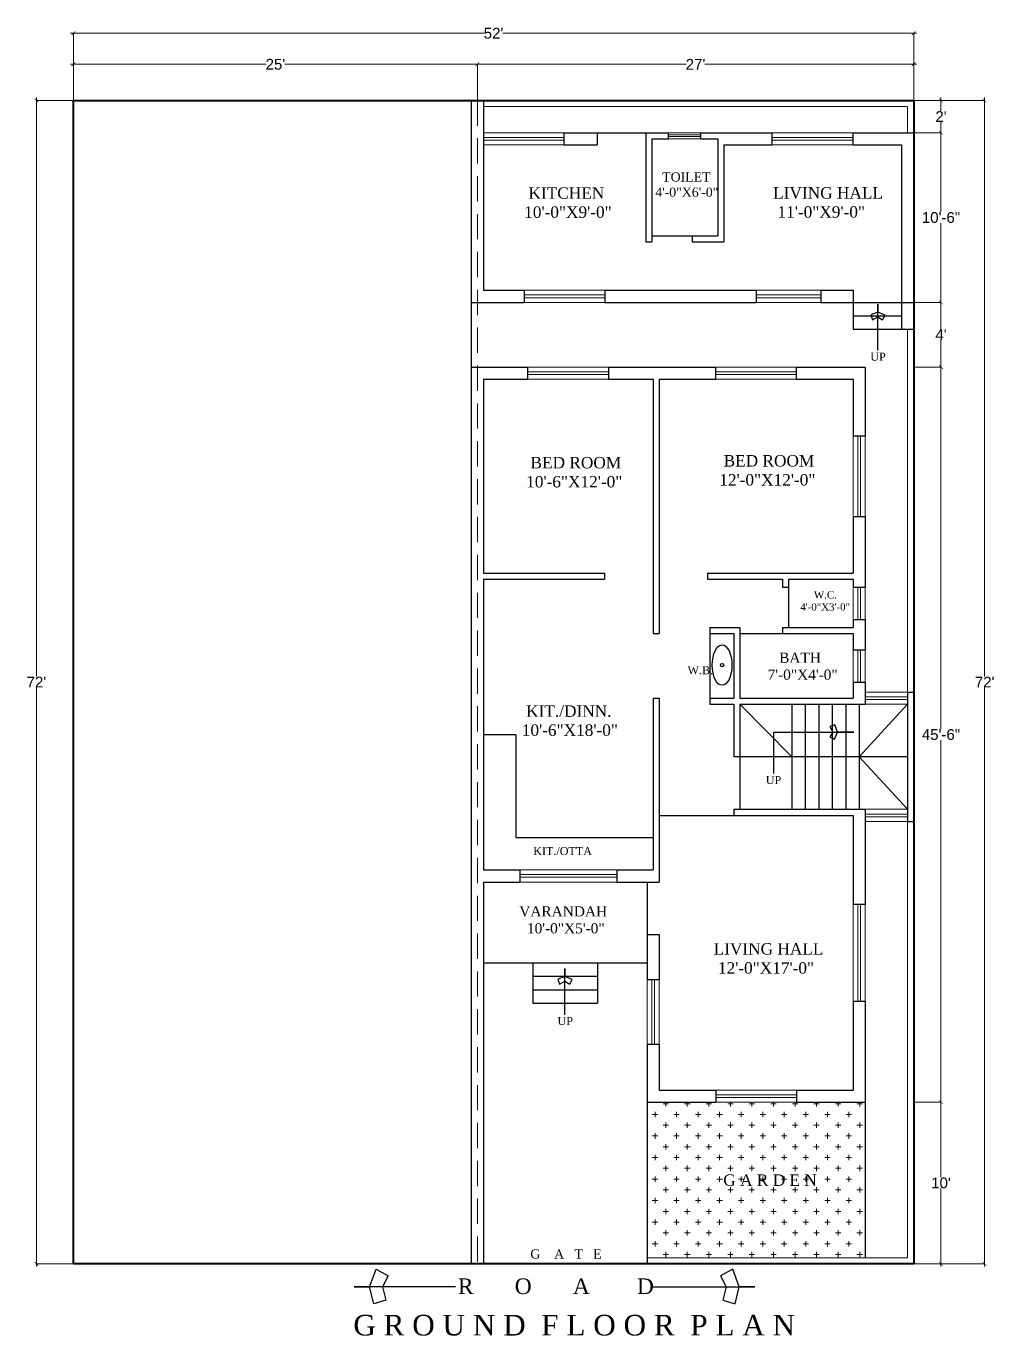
# Model space of a CAD drawing. Header units: inches. Extents: x 176 to 21551, y 16408 to 33639.
# Drawn here: x 975 to 1694, y 23244 to 24216 of the extents above; entities that cross this region are included whole.
import ezdxf

# ---------------------------------------------------------------- set-up
doc = ezdxf.new("R2010")
doc.units = ezdxf.units.IN
doc.header["$LTSCALE"] = 25
doc.header["$MEASUREMENT"] = 0
doc.linetypes.add('DASHED2', pattern=[0.375, 0.25, -0.125])
doc.layers.add('TEXT', color=211, linetype='Continuous')
doc.styles.get("Standard").update_dxf_attribs({"font": 'arial.ttf', "height": 8})
doc.dimstyles.get("Standard").update_dxf_attribs({"dimtxt": 0.18, "dimasz": 0.18, "dimexe": 0.18, "dimexo": 0.0625, "dimgap": 0.09, "dimtad": 0, "dimtih": 1, "dimtoh": 1, "dimdec": 4, "dimzin": 0, "dimdsep": 46, "dimtxsty": 'Standard', "dimcen": 0.09, "dimadec": 0, "dimazin": 0, "dimtfac": 1, "dimtdec": 4, "dimtofl": 0, "dimtmove": 0, "dimatfit": 3, "dimfxl": 1, "dimtolj": 1, "dimtzin": 0, "dimarcsym": 0})

# ---------------------------------------------------------------- blocks, each defined once
blk = doc.blocks.new('_ArchTick')
at = {"color": 0, "linetype": 'ByBlock', "const_width": 0.15}
blk.add_lwpolyline([(-0.5, -0.5), (0.5, 0.5)], dxfattribs=at)
blk = doc.blocks.new('*D14')
at = {"color": 0, "lineweight": 20, "ltscale": 0.1, "transparency": 16777216}
for p, q in [((1007.97, 24187.94), (1153.15, 24187.94)), ((1010.1, 24161.3), (1010.1, 24188.12)), ((1312.22, 24187.94), (1167.04, 24187.94)), ((1310.1, 24161.3), (1310.1, 24188.12))]:
    blk.add_line(p, q, dxfattribs=at)
at = {"layer": 'Defpoints', "color": 0, "ltscale": 0.1, "transparency": 16777216}
for p in [(1310.1, 24187.94), (1010.1, 24161.12), (1310.1, 24161.12)]:
    blk.add_point(p, dxfattribs=at)
at = {"color": 0, "lineweight": 20, "ltscale": 0.1, "transparency": 16777216, "xscale": 2.8125, "yscale": 2.8125, "zscale": 2.8125, "rotation": 180}
blk.add_blockref('_ArchTick', (1010.1, 24187.94), dxfattribs=at)
at = {"color": 0, "lineweight": 20, "ltscale": 0.1, "transparency": 16777216, "xscale": 2.8125, "yscale": 2.8125, "zscale": 2.8125}
blk.add_blockref('_ArchTick', (1310.1, 24187.94), dxfattribs=at)
at = {"color": 0, "ltscale": 0.1, "transparency": 16777216, "insert": (1160.1, 24187.94), "char_height": 8, "attachment_point": 5}
blk.add_mtext("\\A1;25'", dxfattribs=at)
blk = doc.blocks.new('*D15')
at = {"color": 0, "lineweight": 20, "ltscale": 0.1, "transparency": 16777216}
for p, q in [((1307.97, 24187.94), (1465.15, 24187.94)), ((1310.1, 24161.3), (1310.1, 24188.12)), ((1636.22, 24187.94), (1479.04, 24187.94)), ((1634.1, 24161.3), (1634.1, 24188.12))]:
    blk.add_line(p, q, dxfattribs=at)
at = {"layer": 'Defpoints', "color": 0, "ltscale": 0.1, "transparency": 16777216}
for p in [(1634.1, 24187.94), (1310.1, 24161.12), (1634.1, 24161.12)]:
    blk.add_point(p, dxfattribs=at)
at = {"color": 0, "lineweight": 20, "ltscale": 0.1, "transparency": 16777216, "xscale": 2.8125, "yscale": 2.8125, "zscale": 2.8125, "rotation": 180}
blk.add_blockref('_ArchTick', (1310.1, 24187.94), dxfattribs=at)
at = {"color": 0, "lineweight": 20, "ltscale": 0.1, "transparency": 16777216, "xscale": 2.8125, "yscale": 2.8125, "zscale": 2.8125}
blk.add_blockref('_ArchTick', (1634.1, 24187.94), dxfattribs=at)
at = {"color": 0, "ltscale": 0.1, "transparency": 16777216, "insert": (1472.1, 24187.94), "char_height": 8, "attachment_point": 5}
blk.add_mtext("\\A1;27'", dxfattribs=at)
blk = doc.blocks.new('*D16')
at = {"color": 0, "lineweight": 20, "ltscale": 0.1, "transparency": 16777216}
for p, q in [((1007.97, 24211.01), (1315.22, 24211.01)), ((1010.1, 24161.3), (1010.1, 24211.19)), ((1636.22, 24211.01), (1328.98, 24211.01)), ((1634.1, 24161.3), (1634.1, 24211.19))]:
    blk.add_line(p, q, dxfattribs=at)
at = {"layer": 'Defpoints', "color": 0, "ltscale": 0.1, "transparency": 16777216}
for p in [(1634.1, 24211.01), (1010.1, 24161.12), (1634.1, 24161.12)]:
    blk.add_point(p, dxfattribs=at)
at = {"color": 0, "lineweight": 20, "ltscale": 0.1, "transparency": 16777216, "xscale": 2.8125, "yscale": 2.8125, "zscale": 2.8125, "rotation": 180}
blk.add_blockref('_ArchTick', (1010.1, 24211.01), dxfattribs=at)
at = {"color": 0, "lineweight": 20, "ltscale": 0.1, "transparency": 16777216, "xscale": 2.8125, "yscale": 2.8125, "zscale": 2.8125}
blk.add_blockref('_ArchTick', (1634.1, 24211.01), dxfattribs=at)
at = {"color": 0, "ltscale": 0.1, "transparency": 16777216, "insert": (1322.1, 24211.01), "char_height": 8, "attachment_point": 5}
blk.add_mtext("\\A1;52'", dxfattribs=at)
blk = doc.blocks.new('*D17')
at = {"color": 0, "lineweight": 20, "ltscale": 0.1, "transparency": 16777216}
for p, q in [((1047.19, 24161.12), (982.44, 24161.12)), ((982.62, 24163.24), (982.62, 23733.23)), ((982.62, 23294.99), (982.62, 23725.01)), ((1047.19, 23297.12), (982.44, 23297.12))]:
    blk.add_line(p, q, dxfattribs=at)
at = {"layer": 'Defpoints', "color": 0, "ltscale": 0.1, "transparency": 16777216}
for p in [(1047.37, 24161.12), (982.62, 23297.12), (1047.37, 23297.12)]:
    blk.add_point(p, dxfattribs=at)
at = {"color": 0, "lineweight": 20, "ltscale": 0.1, "transparency": 16777216, "xscale": 2.8125, "yscale": 2.8125, "zscale": 2.8125}
for p, rotation in [((982.62, 24161.12), 90), ((982.62, 23297.12), 270)]:
    blk.add_blockref('_ArchTick', p, dxfattribs=dict(at, rotation=rotation))
at = {"color": 0, "ltscale": 0.1, "transparency": 16777216, "insert": (982.62, 23729.12), "char_height": 8, "attachment_point": 5}
blk.add_mtext("\\A1;72'", dxfattribs=at)
blk = doc.blocks.new('*D19')
at = {"color": 0, "lineweight": 20, "ltscale": 0.1, "transparency": 16777216}
for p, q in [((1639.82, 24161.12), (1654.56, 24161.12)), ((1654.38, 24163.24), (1654.38, 24153.23)), ((1654.38, 24134.99), (1654.38, 24145.01)), ((1634.28, 24137.12), (1654.56, 24137.12))]:
    blk.add_line(p, q, dxfattribs=at)
at = {"layer": 'Defpoints', "color": 0, "ltscale": 0.1, "transparency": 16777216}
for p in [(1639.64, 24161.12), (1634.1, 24137.12), (1654.38, 24137.12)]:
    blk.add_point(p, dxfattribs=at)
at = {"color": 0, "lineweight": 20, "ltscale": 0.1, "transparency": 16777216, "xscale": 2.8125, "yscale": 2.8125, "zscale": 2.8125}
for p, rotation in [((1654.38, 24161.12), 90), ((1654.38, 24137.12), 270)]:
    blk.add_blockref('_ArchTick', p, dxfattribs=dict(at, rotation=rotation))
at = {"color": 0, "ltscale": 0.1, "transparency": 16777216, "insert": (1654.38, 24149.12), "char_height": 8, "attachment_point": 5}
blk.add_mtext("\\A1;2'", dxfattribs=at)
blk = doc.blocks.new('*D20')
at = {"color": 0, "lineweight": 20, "ltscale": 0.1, "transparency": 16777216}
for p, q in [((1634.28, 24137.12), (1654.56, 24137.12)), ((1654.38, 24139.24), (1654.38, 24078.29)), ((1654.38, 24008.99), (1654.38, 24069.94)), ((1634.28, 24011.12), (1654.56, 24011.12))]:
    blk.add_line(p, q, dxfattribs=at)
at = {"layer": 'Defpoints', "color": 0, "ltscale": 0.1, "transparency": 16777216}
for p in [(1634.1, 24137.12), (1634.1, 24011.12), (1654.38, 24011.12)]:
    blk.add_point(p, dxfattribs=at)
at = {"color": 0, "lineweight": 20, "ltscale": 0.1, "transparency": 16777216, "xscale": 2.8125, "yscale": 2.8125, "zscale": 2.8125}
for p, rotation in [((1654.38, 24137.12), 90), ((1654.38, 24011.12), 270)]:
    blk.add_blockref('_ArchTick', p, dxfattribs=dict(at, rotation=rotation))
at = {"color": 0, "ltscale": 0.1, "transparency": 16777216, "insert": (1654.38, 24074.12), "char_height": 8, "attachment_point": 5}
blk.add_mtext('\\A1;10\'-6"', dxfattribs=at)
blk = doc.blocks.new('*D21')
at = {"color": 0, "lineweight": 20, "ltscale": 0.1, "transparency": 16777216}
for p, q in [((1634.28, 23963.12), (1654.56, 23963.12)), ((1654.38, 23965.24), (1654.38, 23694.29)), ((1654.38, 23414.99), (1654.38, 23685.94)), ((1634.28, 23417.12), (1654.56, 23417.12))]:
    blk.add_line(p, q, dxfattribs=at)
at = {"layer": 'Defpoints', "color": 0, "ltscale": 0.1, "transparency": 16777216}
for p in [(1634.1, 23963.12), (1634.1, 23417.12), (1654.38, 23417.12)]:
    blk.add_point(p, dxfattribs=at)
at = {"color": 0, "lineweight": 20, "ltscale": 0.1, "transparency": 16777216, "xscale": 2.8125, "yscale": 2.8125, "zscale": 2.8125}
for p, rotation in [((1654.38, 23963.12), 90), ((1654.38, 23417.12), 270)]:
    blk.add_blockref('_ArchTick', p, dxfattribs=dict(at, rotation=rotation))
at = {"color": 0, "ltscale": 0.1, "transparency": 16777216, "insert": (1654.38, 23690.12), "char_height": 8, "attachment_point": 5}
blk.add_mtext('\\A1;45\'-6"', dxfattribs=at)
blk = doc.blocks.new('*D22')
at = {"color": 0, "lineweight": 20, "ltscale": 0.1, "transparency": 16777216}
for p, q in [((1634.28, 23417.12), (1654.56, 23417.12)), ((1654.38, 23419.24), (1654.38, 23361.29)), ((1654.38, 23294.99), (1654.38, 23352.94)), ((1629.38, 23297.12), (1654.56, 23297.12))]:
    blk.add_line(p, q, dxfattribs=at)
at = {"layer": 'Defpoints', "color": 0, "ltscale": 0.1, "transparency": 16777216}
for p in [(1634.1, 23417.12), (1629.2, 23297.12), (1654.38, 23297.12)]:
    blk.add_point(p, dxfattribs=at)
at = {"color": 0, "lineweight": 20, "ltscale": 0.1, "transparency": 16777216, "xscale": 2.8125, "yscale": 2.8125, "zscale": 2.8125}
for p, rotation in [((1654.38, 23417.12), 90), ((1654.38, 23297.12), 270)]:
    blk.add_blockref('_ArchTick', p, dxfattribs=dict(at, rotation=rotation))
at = {"color": 0, "ltscale": 0.1, "transparency": 16777216, "insert": (1654.38, 23357.12), "char_height": 8, "attachment_point": 5}
blk.add_mtext("\\A1;10'", dxfattribs=at)
blk = doc.blocks.new('*D23')
at = {"color": 0, "lineweight": 20, "ltscale": 0.1, "transparency": 16777216}
for p, q in [((1634.28, 24161.12), (1686.95, 24161.12)), ((1686.77, 24163.24), (1686.77, 23733.23)), ((1686.77, 23294.99), (1686.77, 23725.01)), ((1634.28, 23297.12), (1686.95, 23297.12))]:
    blk.add_line(p, q, dxfattribs=at)
at = {"layer": 'Defpoints', "color": 0, "ltscale": 0.1, "transparency": 16777216}
for p in [(1634.1, 24161.12), (1634.1, 23297.12), (1686.77, 23297.12)]:
    blk.add_point(p, dxfattribs=at)
at = {"color": 0, "lineweight": 20, "ltscale": 0.1, "transparency": 16777216, "xscale": 2.8125, "yscale": 2.8125, "zscale": 2.8125}
for p, rotation in [((1686.77, 24161.12), 90), ((1686.77, 23297.12), 270)]:
    blk.add_blockref('_ArchTick', p, dxfattribs=dict(at, rotation=rotation))
at = {"color": 0, "ltscale": 0.1, "transparency": 16777216, "insert": (1686.77, 23729.12), "char_height": 8, "attachment_point": 5}
blk.add_mtext("\\A1;72'", dxfattribs=at)
blk = doc.blocks.new('*D26')
at = {"color": 0, "lineweight": 20, "ltscale": 0.1, "transparency": 16777216}
for p, q in [((1634.28, 24011.12), (1654.56, 24011.12)), ((1654.38, 24013.24), (1654.38, 23991.21)), ((1654.38, 23960.99), (1654.38, 23983.03)), ((1634.28, 23963.12), (1654.56, 23963.12))]:
    blk.add_line(p, q, dxfattribs=at)
at = {"layer": 'Defpoints', "color": 0, "ltscale": 0.1, "transparency": 16777216}
for p in [(1634.1, 24011.12), (1634.1, 23963.12), (1654.38, 23963.12)]:
    blk.add_point(p, dxfattribs=at)
at = {"color": 0, "lineweight": 20, "ltscale": 0.1, "transparency": 16777216, "xscale": 2.8125, "yscale": 2.8125, "zscale": 2.8125}
for p, rotation in [((1654.38, 24011.12), 90), ((1654.38, 23963.12), 270)]:
    blk.add_blockref('_ArchTick', p, dxfattribs=dict(at, rotation=rotation))
at = {"color": 0, "ltscale": 0.1, "transparency": 16777216, "insert": (1654.38, 23987.12), "char_height": 8, "attachment_point": 5}
blk.add_mtext("\\A1;4'", dxfattribs=at)

msp = doc.modelspace()

# ---------------------------------------------------------------- hatches: boundary and pattern name
at = {"lineweight": 0, "ltscale": 0.1}
h = msp.add_hatch(dxfattribs=at)
h.set_pattern_fill('CROSS', color=256, scale=32, style=0)
h.paths.add_polyline_path([(1598.1, 23417.12), (1547.1, 23417.12), (1487.1, 23417.12), (1436.1, 23417.12), (1436.1, 23301.62), (1598.1, 23301.62)])
h.paths.add_polyline_path([(1490.59, 23365.6), (1561.96, 23365.6), (1561.96, 23352.67), (1490.59, 23352.67)], flags=24)

# ---------------------------------------------------------------- linework, layer by layer
at = {"lineweight": 40, "ltscale": 0.1}
for p, q in [((1010.1, 24161.12), (1634.1, 24161.12)), ((1010.1, 23297.12), (1010.1, 24161.12)), ((1634.1, 24161.12), (1634.1, 23297.12)), ((1634.1, 23297.12), (1010.1, 23297.12))]:
    msp.add_line(p, q, dxfattribs=at)
at = {"ltscale": 0.1}
for p, q in [((1305.6, 24161.12), (1305.6, 23297.12)), ((1314.6, 24161.12), (1314.6, 24020.12)), ((1374.6, 24137.12), (1452.1, 24137.12)), ((1374.6, 24128.12), (1374.6, 24137.12)), ((1399.1, 24137.12), (1399.1, 24128.12)), ((1435.1, 24137.12), (1435.1, 24056.12)), ((1439.6, 24132.62), (1439.6, 24056.12)), ((1439.6, 24132.62), (1452.1, 24132.62)), ((1452.1, 24132.62), (1452.1, 24137.12)), ((1476.1, 24132.62), (1476.1, 24137.12)), ((1476.1, 24137.12), (1529.1, 24137.12)), ((1476.1, 24132.62), (1488.6, 24132.62)), ((1488.6, 24132.62), (1488.6, 24060.62)), ((1529.1, 24128.12), (1529.1, 24137.12)), ((1589.1, 24128.12), (1589.1, 24137.12)), ((1589.1, 24137.12), (1634.1, 24137.12)), ((1374.6, 24128.12), (1399.1, 24128.12)), ((1493.1, 24128.12), (1493.1, 24056.12)), ((1493.1, 24128.12), (1529.1, 24128.12)), ((1589.1, 24128.12), (1625.1, 24128.12)), ((1625.1, 24128.12), (1625.1, 23991.12)), ((1435.1, 24056.12), (1439.6, 24056.12)), ((1439.6, 24060.62), (1488.6, 24060.62)), ((1469.6, 24060.62), (1469.6, 24056.12)), ((1469.6, 24056.12), (1493.1, 24056.12)), ((1314.6, 24020.12), (1344.85, 24020.12)), ((1344.85, 24020.12), (1344.85, 24011.12)), ((1404.85, 24020.12), (1404.85, 24011.12)), ((1404.85, 24020.12), (1517.1, 24020.12)), ((1517.1, 24020.12), (1517.1, 24011.12)), ((1565.1, 24020.12), (1565.1, 24011.12)), ((1565.1, 24020.12), (1589.1, 24020.12)), ((1589.1, 24020.12), (1589.1, 23991.12)), ((1305.6, 24011.12), (1344.85, 24011.12)), ((1404.85, 24011.12), (1517.1, 24011.12)), ((1565.1, 24011.12), (1634.1, 24011.12)), ((1589.1, 24001.12), (1625.1, 24001.12)), ((1589.1, 23991.12), (1634.1, 23991.12)), ((1305.6, 23963.12), (1347.6, 23963.12)), ((1347.6, 23954.12), (1347.6, 23963.12)), ((1407.6, 23954.12), (1407.6, 23963.12)), ((1407.6, 23963.12), (1487.1, 23963.12)), ((1487.1, 23954.12), (1487.1, 23963.12)), ((1547.1, 23954.12), (1547.1, 23963.12)), ((1547.1, 23963.12), (1598.1, 23963.12)), ((1598.1, 23963.12), (1598.1, 23912.12)), ((1314.6, 23954.12), (1347.6, 23954.12)), ((1314.6, 23954.12), (1314.6, 23810.12)), ((1407.6, 23954.12), (1440.6, 23954.12)), ((1440.6, 23954.12), (1440.6, 23765.12)), ((1445.1, 23954.12), (1445.1, 23765.12)), ((1445.1, 23954.12), (1487.1, 23954.12)), ((1547.1, 23954.12), (1589.1, 23954.12)), ((1589.1, 23954.12), (1589.1, 23912.12)), ((1589.1, 23912.12), (1598.1, 23912.12)), ((1589.1, 23852.12), (1598.1, 23852.12)), ((1589.1, 23852.12), (1589.1, 23810.12)), ((1598.1, 23852.12), (1598.1, 23799.62)), ((1314.6, 23829.62), (1314.6, 23810.12)), ((1314.6, 23810.12), (1404.6, 23810.12)), ((1314.6, 23805.62), (1404.6, 23805.62)), ((1314.6, 23805.62), (1314.6, 23589.62)), ((1404.6, 23810.12), (1404.6, 23805.62)), ((1481.1, 23810.12), (1481.1, 23805.62)), ((1481.1, 23810.12), (1589.1, 23810.12)), ((1481.1, 23805.62), (1536.6, 23805.62)), ((1536.6, 23805.62), (1536.6, 23799.62)), ((1541.1, 23805.62), (1541.1, 23769.62)), ((1541.1, 23805.62), (1589.1, 23805.62)), ((1589.1, 23805.62), (1589.1, 23799.62)), ((1536.6, 23799.62), (1541.1, 23799.62)), ((1589.1, 23799.62), (1598.1, 23799.62)), ((1589.1, 23775.62), (1598.1, 23775.62)), ((1589.1, 23775.62), (1589.1, 23769.62)), ((1598.1, 23775.62), (1598.1, 23753.12)), ((1440.6, 23765.12), (1445.1, 23765.12)), ((1482.6, 23769.62), (1505.1, 23769.62)), ((1482.6, 23769.62), (1482.6, 23712.62)), ((1482.6, 23765.12), (1500.6, 23765.12)), ((1500.6, 23765.12), (1500.6, 23717.12)), ((1505.1, 23769.62), (1505.1, 23717.12)), ((1505.1, 23765.12), (1589.1, 23765.12)), ((1536.6, 23769.62), (1589.1, 23769.62)), ((1536.6, 23769.62), (1536.6, 23765.12)), ((1589.1, 23765.12), (1589.1, 23753.12)), ((1589.1, 23753.12), (1598.1, 23753.12)), ((1589.1, 23729.12), (1598.1, 23729.12)), ((1589.1, 23729.12), (1589.1, 23717.12)), ((1598.1, 23729.12), (1598.1, 23712.62)), ((1440.6, 23717.12), (1445.1, 23717.12)), ((1440.6, 23717.12), (1440.6, 23589.62)), ((1445.1, 23717.12), (1445.1, 23580.62)), ((1482.6, 23717.12), (1500.6, 23717.12)), ((1505.1, 23717.12), (1589.1, 23717.12)), ((1629.6, 23721.61), (1634.1, 23721.61)), ((1629.6, 23721.61), (1629.6, 23625.62)), ((1482.6, 23712.62), (1500.6, 23712.62)), ((1500.6, 23712.62), (1500.6, 23673.62)), ((1505.1, 23712.62), (1505.1, 23634.62)), ((1505.1, 23712.62), (1543.6, 23673.62)), ((1505.1, 23712.62), (1598.1, 23712.62)), ((1543.6, 23712.62), (1543.6, 23634.62)), ((1553.6, 23712.62), (1553.6, 23634.62)), ((1563.6, 23712.62), (1563.6, 23634.62)), ((1573.6, 23712.62), (1573.6, 23634.62)), ((1583.6, 23712.62), (1583.6, 23634.62)), ((1593.6, 23712.62), (1593.6, 23634.62)), ((1593.6, 23673.62), (1629.6, 23712.62)), ((1338.6, 23689.88), (1338.6, 23613.62)), ((1629.6, 23673.62), (1500.6, 23673.62)), ((1593.6, 23673.62), (1629.6, 23634.62)), ((1445.1, 23630.12), (1589.1, 23630.12)), ((1500.6, 23634.62), (1598.1, 23634.62)), ((1500.6, 23634.62), (1500.6, 23630.12)), ((1589.1, 23630.12), (1589.1, 23564.12)), ((1598.1, 23634.62), (1598.1, 23564.12)), ((1629.6, 23625.62), (1634.1, 23625.62)), ((1338.6, 23613.62), (1440.6, 23613.62)), ((1314.6, 23589.62), (1341.6, 23589.62)), ((1341.6, 23589.62), (1341.6, 23580.62)), ((1413.6, 23589.62), (1413.6, 23580.62)), ((1413.6, 23589.62), (1440.6, 23589.62)), ((1314.6, 23580.62), (1341.6, 23580.62)), ((1314.6, 23580.62), (1314.6, 23297.12)), ((1413.6, 23580.62), (1445.1, 23580.62)), ((1436.1, 23580.62), (1436.1, 23507.87)), ((1589.1, 23564.12), (1598.1, 23564.12)), ((1436.1, 23541.62), (1445.1, 23541.62)), ((1445.1, 23541.62), (1445.1, 23507.87)), ((1314.6, 23520.62), (1436.1, 23520.62)), ((1351.35, 23520.62), (1351.35, 23490.62)), ((1399.35, 23520.62), (1399.35, 23490.62)), ((1351.35, 23510.62), (1399.35, 23510.62)), ((1351.35, 23500.62), (1399.35, 23500.62)), ((1445.1, 23507.87), (1436.1, 23507.87)), ((1351.35, 23490.62), (1399.35, 23490.62)), ((1589.1, 23492.12), (1598.1, 23492.12)), ((1589.1, 23492.12), (1589.1, 23426.12)), ((1598.1, 23492.12), (1598.1, 23301.62)), ((1445.1, 23459.87), (1436.1, 23459.87)), ((1436.1, 23459.87), (1436.1, 23297.12)), ((1445.1, 23459.87), (1445.1, 23426.12)), ((1445.1, 23426.12), (1487.1, 23426.12)), ((1487.1, 23426.12), (1487.1, 23417.12)), ((1547.1, 23426.12), (1547.1, 23417.12)), ((1547.1, 23426.12), (1589.1, 23426.12)), ((1436.1, 23417.12), (1487.1, 23417.12)), ((1547.1, 23417.12), (1598.1, 23417.12))]:
    msp.add_line(p, q, dxfattribs=at)
at = {"linetype": 'DASHED2', "lineweight": 0, "ltscale": 3}
msp.add_line((1310.1, 24161.12), (1310.1, 23297.12), dxfattribs=at)
at = {"lineweight": 0, "ltscale": 0.1}
for p, q in [((1314.6, 24156.62), (1629.6, 24156.62)), ((1629.6, 24156.62), (1629.6, 24137.12)), ((1314.6, 24137.12), (1374.6, 24137.12)), ((1314.6, 24133.62), (1374.6, 24133.62)), ((1314.6, 24131.62), (1374.6, 24131.62)), ((1476.1, 24137.12), (1452.1, 24137.12)), ((1476.1, 24135.47), (1452.1, 24135.47)), ((1476.1, 24134.27), (1452.1, 24134.27)), ((1476.1, 24132.62), (1452.1, 24132.62)), ((1529.1, 24137.12), (1589.1, 24137.12)), ((1529.1, 24133.62), (1589.1, 24133.62)), ((1529.1, 24131.62), (1589.1, 24131.62)), ((1314.6, 24128.12), (1374.6, 24128.12)), ((1529.1, 24128.12), (1589.1, 24128.12)), ((1344.85, 24020.12), (1404.85, 24020.12)), ((1344.85, 24016.62), (1404.85, 24016.62)), ((1517.1, 24020.12), (1565.1, 24020.12)), ((1517.1, 24016.62), (1565.1, 24016.62)), ((1344.85, 24014.62), (1404.85, 24014.62)), ((1344.85, 24011.12), (1404.85, 24011.12)), ((1517.1, 24014.62), (1565.1, 24014.62)), ((1517.1, 24011.12), (1565.1, 24011.12)), ((1629.6, 23991.12), (1629.6, 23721.61)), ((1347.6, 23963.12), (1407.6, 23963.12)), ((1347.6, 23959.62), (1407.6, 23959.62)), ((1347.6, 23957.62), (1407.6, 23957.62)), ((1487.1, 23963.12), (1547.1, 23963.12)), ((1487.1, 23959.62), (1547.1, 23959.62)), ((1487.1, 23957.62), (1547.1, 23957.62)), ((1347.6, 23954.12), (1407.6, 23954.12)), ((1487.1, 23954.12), (1547.1, 23954.12)), ((1589.1, 23852.12), (1589.1, 23912.12)), ((1592.6, 23852.12), (1592.6, 23912.12)), ((1594.6, 23852.12), (1594.6, 23912.12)), ((1598.1, 23852.12), (1598.1, 23912.12)), ((1589.1, 23799.62), (1589.1, 23775.62)), ((1592.6, 23775.62), (1592.6, 23799.62)), ((1594.6, 23775.62), (1594.6, 23799.62)), ((1598.1, 23775.62), (1598.1, 23799.62)), ((1589.1, 23753.12), (1589.1, 23729.12)), ((1592.6, 23729.12), (1592.6, 23753.12)), ((1594.6, 23729.12), (1594.6, 23753.12)), ((1598.1, 23729.12), (1598.1, 23753.12)), ((1629.6, 23721.62), (1598.1, 23721.62)), ((1598.1, 23718.12), (1629.6, 23718.12)), ((1598.1, 23716.12), (1629.6, 23716.12)), ((1598.1, 23712.62), (1629.6, 23712.62)), ((1629.6, 23634.62), (1598.1, 23634.62)), ((1598.1, 23631.12), (1629.6, 23631.12)), ((1598.1, 23629.12), (1629.6, 23629.12)), ((1598.1, 23625.62), (1629.6, 23625.62)), ((1629.6, 23625.62), (1629.6, 23301.62)), ((1341.6, 23589.62), (1413.6, 23589.62)), ((1341.6, 23586.12), (1413.6, 23586.12)), ((1341.6, 23584.12), (1413.6, 23584.12)), ((1341.6, 23580.62), (1413.6, 23580.62)), ((1589.1, 23492.12), (1589.1, 23564.12)), ((1592.6, 23492.12), (1592.6, 23564.12)), ((1594.6, 23492.12), (1594.6, 23564.12)), ((1598.1, 23492.12), (1598.1, 23564.12)), ((1436.1, 23459.87), (1436.1, 23507.87)), ((1439.6, 23459.87), (1439.6, 23507.87)), ((1441.6, 23459.87), (1441.6, 23507.87)), ((1445.1, 23459.87), (1445.1, 23507.87)), ((1487.1, 23426.12), (1547.1, 23426.12)), ((1487.1, 23422.62), (1547.1, 23422.62)), ((1487.1, 23420.62), (1547.1, 23420.62)), ((1487.1, 23417.12), (1547.1, 23417.12)), ((1629.6, 23301.62), (1436.1, 23301.62))]:
    msp.add_line(p, q, dxfattribs=at)
at = {"color": 7, "ltscale": 0.1}
msp.add_line((1338.6, 23689.88), (1314.6, 23689.88), dxfattribs=at)
at = {"ltscale": 0.1}
for points in [[(1607.44, 23975.28), (1607.44, 23975.28), (1607.44, 24009.85), (1607.44, 24003.88), (1602.17, 24001.88), (1603.44, 23998.23), (1607.44, 24000.35), (1610.95, 23998.21), (1612.83, 24001.62), (1607.44, 24003.88)], [(1530.16, 23661.29), (1530.16, 23692.05), (1589.54, 23692.05), (1577.6, 23692.05), (1575.6, 23697.33), (1571.95, 23696.06), (1574.07, 23692.05), (1571.93, 23688.55), (1575.34, 23686.67), (1577.6, 23692.05)], [(1375.16, 23481.88), (1375.16, 23481.88), (1375.16, 23516.45), (1375.16, 23510.48), (1369.89, 23508.48), (1371.16, 23504.83), (1375.16, 23506.95), (1378.67, 23504.81), (1380.54, 23508.21), (1375.16, 23510.48)]]:
    msp.add_lwpolyline(points, dxfattribs=at)
at = {"color": 7, "lineweight": -3}
for points in [[(1293.87, 23279.88), (1218.5, 23279.88), (1230.1, 23279.88), (1234.89, 23293.14), (1243.82, 23288.2), (1239.74, 23279.88), (1242.19, 23270.05), (1233.14, 23267.25), (1230.1, 23279.88)], [(1440.7, 23279.88), (1516.07, 23279.88), (1504.47, 23279.88), (1499.69, 23293.14), (1490.76, 23288.2), (1494.84, 23279.88), (1492.38, 23270.05), (1501.43, 23267.25), (1504.47, 23279.88)]]:
    msp.add_lwpolyline(points, dxfattribs=at)
at = {"ltscale": 0.1}
msp.add_circle((1491.84, 23741.74), 1.22, dxfattribs=at)
msp.add_ellipse((1491.84, 23741.74), major_axis=(0, 15), ratio=0.487298, dxfattribs=at)

# ---------------------------------------------------------------- texts
at = {"layer": 'TEXT', "color": 7, "ltscale": 0.1, "attachment_point": 1}
for s, insert, char_height, width in [('{\\fTimes New Roman|b0|i0|c0|p18;   TOILET\\P 4\'-0"X6\'-0"}', (1439.64, 24107.69), 6.7933, 166.7033), ('{\\fTimes New Roman|b0|i0|c0|p18; KITCHEN\\P10\'-0"X9\'-0"}', (1344.87, 24096.56), 8.4916, 208.3791), ('{\\fTimes New Roman|b0|i0|c0|p18;  LIVING HALL\\P   11\'-0"X9\'-0"}', (1523.36, 24096.7), 8.4916, 208.3791), ('{\\fTimes New Roman|b0|i0|c0|p18;     UP}', (1590.68, 23973.76), 5.9441, 145.8653), ('{\\fTimes New Roman|b0|i0|c0|p18;  BED ROOM\\P 10\'-6"X12\'-0"}', (1343.14, 23896.35), 8.4916, 208.3791), ('{\\fTimes New Roman|b0|i0|c0|p18;  BED ROOM\\P 12\'-0"X12\'-0"}', (1486.54, 23897.73), 8.4916, 208.3791), ('{\\fTimes New Roman|b0|i0|c0|p18;     W.C.\\P4\'-0"X3\'-0"}', (1549.91, 23796.55), 5.3497, 131.2788), ('{\\fTimes New Roman|b0|i0|c0|p18;    BATH\\P 7\'-0"X4\'-0"}', (1522.78, 23751), 7.5481, 185.2258), ('{\\fTimes New Roman|b0|i0|c0|p18;     W.B.}', (1454.97, 23740.86), 5.9441, 145.8653), ('{\\fTimes New Roman|b0|i0|c0|p18; KIT./DINN.\\P10\'-6"X18\'-0"}', (1343.1, 23711.82), 8.4916, 208.3791), ('{\\fTimes New Roman|b0|i0|c0|p18;     UP}', (1513.06, 23659.35), 5.9441, 145.8653), ('{\\fTimes New Roman|b0|i0|c0|p18;     KIT./OTTA}', (1340.34, 23606.64), 5.9441, 145.8653), ('{\\fTimes New Roman|b0|i0|c0|p18;   VARANDAH\\P     10\'-0"X5\'-0"}', (1332.63, 23562.62), 7.5481, 185.2258), ('{\\fTimes New Roman|b0|i0|c0|p18;LIVING HALL\\P 12\'-0"X17\'-0"}', (1485.54, 23535.22), 8.4916, 208.3791), ('{\\fTimes New Roman|b0|i0|c0|p18;     UP}', (1358.4, 23480.36), 5.9441, 145.8653), ('{\\fTimes New Roman|b0|i0|c0|p18;G A R D E N}', (1492.71, 23363.47), 8.4916, 208.3791), ('{\\fTimes New Roman|b0|i0|c0|p18; G    A   T   E}', (1346.86, 23307.79), 6.7933, 166.7033), ('{\\fTimes New Roman|b0|i0|c0|p18;R       O       A        D}', (1295.61, 23286.21), 11.5639, 283.7723), ('{\\fTimes New Roman|b0|i0|c0|p18;G R O U N D  F L O O R  P L A N}', (1217.96, 23259.17), 15.3319, 376.2364)]:
    msp.add_mtext(s, dxfattribs=dict(at, insert=insert, char_height=char_height, width=width))

# ---------------------------------------------------------------- dimensions: what is measured, and where the dimension line sits
at = {"ltscale": 0.1}
for base, p1, p2, picture, middle in [((1634.1, 24211.01), (1010.1, 24161.12), (1634.1, 24161.12), '*D16', (1322.1, 24211.01)), ((1310.1, 24187.94), (1010.1, 24161.12), (1310.1, 24161.12), '*D14', (1160.1, 24187.94)), ((1634.1, 24187.94), (1310.1, 24161.12), (1634.1, 24161.12), '*D15', (1472.1, 24187.94))]:
    dim = msp.add_linear_dim(base=base, p1=p1, p2=p2, dimstyle='Standard', override={"dimasz": 2.8125, "dimexo": 0.18, "dimdec": 0, "dimlunit": 4, "dimblk": 'ArchTick', "dimcen": 0, "dimdle": 2.125, "dimadec": 2, "dimtdec": 0, "dimldrblk": 'ArchTick', "dimlwd": 20, "dimlwe": 20}, dxfattribs=at)
    dim.commit()
    dim.dimension.update_dxf_attribs({"geometry": picture, "text_midpoint": middle})
for base, p1, p2, picture, middle in [((982.62, 23297.12), (1047.37, 24161.12), (1047.37, 23297.12), '*D17', (982.62, 23729.12)), ((1654.38, 24137.12), (1639.64, 24161.12), (1634.1, 24137.12), '*D19', (1654.38, 24149.12)), ((1686.77, 23297.12), (1634.1, 24161.12), (1634.1, 23297.12), '*D23', (1686.77, 23729.12)), ((1654.38, 24011.12), (1634.1, 24137.12), (1634.1, 24011.12), '*D20', (1654.38, 24074.12)), ((1654.38, 23963.12), (1634.1, 24011.12), (1634.1, 23963.12), '*D26', (1654.38, 23987.12)), ((1654.38, 23417.12), (1634.1, 23963.12), (1634.1, 23417.12), '*D21', (1654.38, 23690.12)), ((1654.38, 23297.12), (1634.1, 23417.12), (1629.2, 23297.12), '*D22', (1654.38, 23357.12))]:
    dim = msp.add_linear_dim(base=base, p1=p1, p2=p2, angle=90, dimstyle='Standard', override={"dimasz": 2.8125, "dimexo": 0.18, "dimdec": 0, "dimlunit": 4, "dimblk": 'ArchTick', "dimcen": 0, "dimdle": 2.125, "dimadec": 2, "dimtdec": 0, "dimldrblk": 'ArchTick', "dimlwd": 20, "dimlwe": 20}, dxfattribs=at)
    dim.commit()
    dim.dimension.update_dxf_attribs({"geometry": picture, "text_midpoint": middle})

doc.saveas('drawing.dxf')
